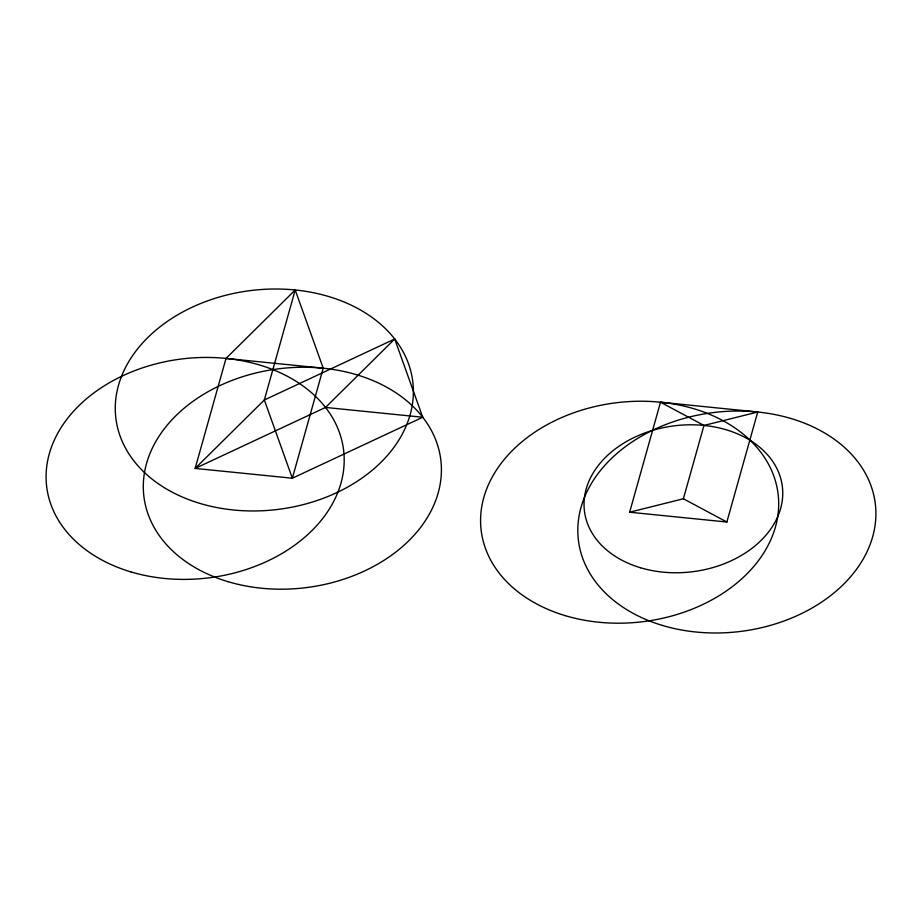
<?xml version="1.0" encoding="UTF-8"?>
<svg xmlns="http://www.w3.org/2000/svg" width="922" height="922" viewBox="0 0 922 922"><rect width="100%" height="100%" fill="white"/><g stroke="black" fill="none" stroke-linecap="round" stroke-linejoin="round"><path stroke-width="1.38" d="M295.201 289.981L264.337 399.987L292.355 478.218L323.23 368.212L295.201 289.981L226.017 358.416L195.141 468.422L292.355 478.218L422.737 417.24L394.708 339.008L264.337 399.987L195.141 468.422L325.524 407.443L394.708 339.008M629.645 512.217L660.509 402.211L757.723 412.019L726.859 522.013L629.645 512.217L683.386 498.779L726.859 522.013M683.386 498.779L703.97 425.445L757.723 412.019M226.017 358.416L323.23 368.212M325.524 407.443L422.737 417.24M660.509 402.211L703.97 425.445M640.479 567.745A99.714 73.518 -7.1 0 0 782.467 487.519A99.714 73.518 -7.1 0 0 627.237 441.085A99.714 73.518 -7.1 0 0 640.479 567.745M662.48 625.45A149.571 110.271 -7.1 0 0 875.462 505.129A149.571 110.271 -7.1 0 0 642.622 435.472A149.571 110.271 -7.1 0 0 662.48 625.45M565.267 615.654A149.571 110.271 -7.1 0 0 778.249 495.333A149.571 110.271 -7.1 0 0 545.409 425.664A149.571 110.271 -7.1 0 0 565.267 615.654M199.959 503.424A149.571 110.271 -7.1 0 0 412.941 383.091A149.571 110.271 -7.1 0 0 180.101 313.434A149.571 110.271 -7.1 0 0 199.959 503.424M227.976 581.655A149.571 110.271 -7.1 0 0 440.97 461.334A149.571 110.271 -7.1 0 0 208.13 391.666A149.571 110.271 -7.1 0 0 227.976 581.655M130.774 571.859A149.571 110.271 -7.1 0 0 343.756 451.526A149.571 110.271 -7.1 0 0 110.917 381.869A149.571 110.271 -7.1 0 0 130.774 571.859"/></g></svg>
